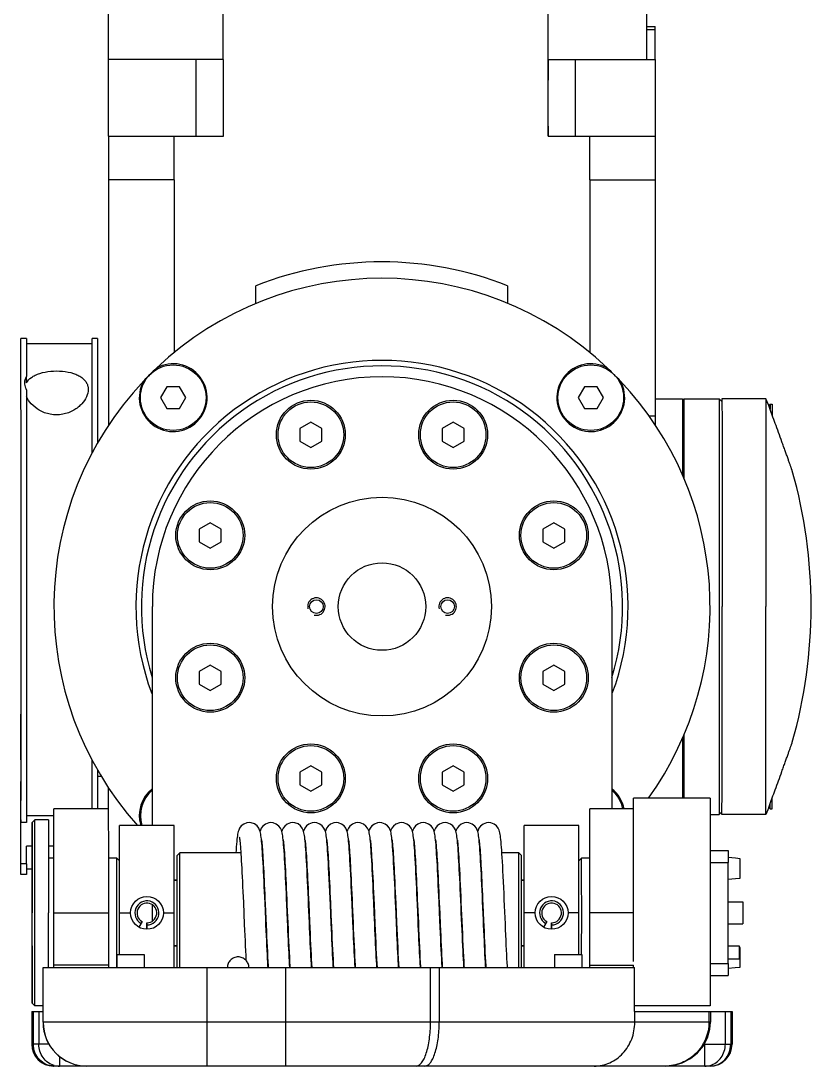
# Model space of a CAD drawing. Header units: millimetres. Extents: x 0 to 594, y 0 to 420.
# Drawn here: x 199.48 to 235.6, y 107.55 to 155.31 of the extents above; entities that cross this region are included whole.
import ezdxf

# ---------------------------------------------------------------- set-up
doc = ezdxf.new("R2010")
doc.units = ezdxf.units.MM
doc.header["$LTSCALE"] = 32.67
doc.layers.get('0').update_dxf_attribs({"linetype": 'CONTINUOUS'})
doc.layers.add('AXIS', color=7, linetype='CONTINUOUS')

msp = doc.modelspace()

# ---------------------------------------------------------------- linework, layer by layer
at = {"color": 7, "linetype": 'CONTINUOUS'}
for p, q in [((223.573, 162.152), (223.573, 153.547)), ((228.073, 162.152), (228.073, 153.547)), ((203.481, 153.547), (203.481, 161.212)), ((208.731, 153.547), (208.731, 160.197)), ((228.072, 155.047), (228.479, 155.047)), ((228.073, 154.922), (228.479, 154.922)), ((228.479, 153.547), (228.479, 155.047)), ((203.475, 152.597), (203.475, 153.547)), ((208.731, 153.547), (203.481, 153.547)), ((203.482, 150.047), (203.482, 153.547)), ((207.482, 150.047), (207.482, 153.547)), ((208.732, 150.047), (208.732, 153.547)), ((223.573, 153.547), (228.482, 153.547)), ((223.575, 153.547), (223.575, 152.597)), ((223.582, 150.047), (223.582, 153.547)), ((224.832, 150.047), (224.832, 153.547)), ((228.482, 150.047), (228.482, 153.547)), ((203.475, 150.047), (203.475, 150.497)), ((223.575, 150.497), (223.575, 150.047)), ((203.48, 150.047), (203.48, 148.047)), ((203.482, 150.047), (208.732, 150.047)), ((206.48, 148.047), (206.48, 150.047)), ((223.575, 150.047), (223.581, 150.047)), ((223.582, 150.047), (228.482, 150.047)), ((225.48, 148.047), (225.48, 150.047)), ((228.48, 150.047), (228.48, 148.047)), ((206.48, 148.047), (203.48, 148.047)), ((203.48, 148.047), (203.48, 136.826)), ((206.48, 148.047), (206.48, 140.139)), ((225.48, 148.047), (228.48, 148.047)), ((225.48, 148.047), (225.48, 140.147)), ((228.48, 148.047), (228.48, 137.265)), ((210.224, 142.392), (210.224, 143.21)), ((221.724, 143.21), (221.724, 142.4)), ((199.728, 140.797), (199.478, 140.797)), ((199.481, 134.297), (199.478, 140.797)), ((199.728, 140.797), (199.729, 140.547)), ((202.728, 140.547), (199.728, 140.547)), ((199.729, 140.547), (199.73, 139.059)), ((202.978, 140.797), (202.728, 140.797)), ((202.729, 140.547), (202.728, 140.797)), ((202.731, 135.551), (202.729, 140.547)), ((202.978, 140.797), (202.981, 136.024)), ((199.73, 138.767), (199.73, 139.059)), ((199.655, 138.769), (199.655, 138.77)), ((206.15, 138.593), (205.862, 138.093)), ((206.728, 138.593), (206.15, 138.593)), ((207.016, 138.093), (206.728, 138.593)), ((225.242, 138.593), (224.954, 138.093)), ((225.82, 138.593), (225.242, 138.593)), ((226.108, 138.093), (225.82, 138.593)), ((199.73, 138.45), (199.731, 138.139)), ((199.731, 138.139), (199.731, 118.985)), ((202.555, 138.469), (202.555, 138.468)), ((205.862, 138.093), (206.15, 137.593)), ((206.728, 137.593), (207.016, 138.093)), ((224.954, 138.093), (225.242, 137.593)), ((225.82, 137.593), (226.108, 138.093)), ((228.478, 138.047), (229.728, 138.047)), ((229.728, 138.047), (229.73, 137.012)), ((229.778, 138.047), (231.403, 138.047)), ((229.778, 138.047), (229.78, 137.072)), ((231.528, 137.922), (231.403, 138.047)), ((231.403, 138.047), (231.406, 128.547)), ((206.15, 137.593), (206.728, 137.593)), ((225.242, 137.593), (225.82, 137.593)), ((233.668, 137.737), (233.728, 137.797)), ((233.728, 137.797), (233.828, 137.797)), ((233.728, 137.797), (233.729, 137.562)), ((233.828, 137.797), (233.829, 137.282)), ((228.176, 137.265), (228.48, 137.265)), ((228.48, 137.265), (228.48, 136.842)), ((212.733, 136.977), (212.233, 136.689)), ((212.233, 136.689), (212.233, 136.111)), ((213.233, 136.689), (212.733, 136.977)), ((213.233, 136.111), (213.233, 136.689)), ((219.239, 136.977), (218.739, 136.689)), ((218.739, 136.689), (218.739, 136.111)), ((219.739, 136.689), (219.239, 136.977)), ((219.739, 136.111), (219.739, 136.689)), ((229.73, 137.012), (229.73, 136.922)), ((229.73, 136.922), (229.778, 136.922)), ((229.73, 136.922), (229.73, 135.672)), ((229.78, 137.072), (229.78, 136.297)), ((229.78, 136.297), (229.78, 135.047)), ((212.233, 136.111), (212.733, 135.823)), ((212.733, 135.823), (213.233, 136.111)), ((218.739, 136.111), (219.239, 135.823)), ((219.239, 135.823), (219.739, 136.111)), ((229.73, 135.672), (229.778, 135.672)), ((229.73, 135.672), (229.73, 135.047)), ((229.776, 135.047), (229.777, 135.497)), ((229.778, 135.047), (229.728, 135.047)), ((229.73, 135.047), (229.73, 134.538)), ((229.78, 135.047), (229.78, 134.413)), ((199.482, 133.297), (199.481, 134.297)), ((199.482, 130.597), (199.482, 133.297)), ((208.133, 132.377), (207.633, 132.088)), ((208.633, 132.088), (208.133, 132.377)), ((223.839, 132.377), (223.339, 132.088)), ((224.339, 132.088), (223.839, 132.377)), ((207.633, 132.088), (207.633, 131.511)), ((208.633, 131.511), (208.633, 132.088)), ((223.339, 132.088), (223.339, 131.511)), ((224.339, 131.511), (224.339, 132.088)), ((207.633, 131.511), (208.133, 131.222)), ((208.133, 131.222), (208.633, 131.511)), ((223.339, 131.511), (223.839, 131.222)), ((223.839, 131.222), (224.339, 131.511)), ((199.482, 130.171), (199.482, 130.597)), ((199.482, 129.372), (199.482, 130.171)), ((199.482, 127.722), (199.482, 129.372)), ((205.486, 118.547), (205.486, 128.547)), ((226.486, 128.547), (226.486, 119.297)), ((231.406, 128.547), (231.403, 119.047)), ((199.482, 127.296), (199.482, 127.722)), ((199.482, 126.497), (199.482, 127.296)), ((199.482, 123.622), (199.482, 126.497)), ((208.133, 125.872), (207.633, 125.583)), ((208.633, 125.583), (208.133, 125.872)), ((223.839, 125.872), (223.339, 125.583)), ((224.339, 125.583), (223.839, 125.872)), ((207.633, 125.583), (207.633, 125.005)), ((208.633, 125.005), (208.633, 125.583)), ((223.339, 125.583), (223.339, 125.005)), ((224.339, 125.005), (224.339, 125.583)), ((207.633, 125.005), (208.133, 124.717)), ((208.133, 124.717), (208.633, 125.005)), ((223.339, 125.005), (223.839, 124.717)), ((223.839, 124.717), (224.339, 125.005)), ((199.476, 121.547), (199.476, 123.622)), ((199.481, 121.547), (199.482, 123.622)), ((229.73, 122.556), (229.73, 122.047)), ((229.78, 122.681), (229.78, 122.047)), ((229.778, 122.047), (229.73, 122.047)), ((229.73, 122.047), (229.73, 121.547)), ((229.777, 121.597), (229.776, 122.047)), ((229.78, 122.047), (229.78, 121.597)), ((199.481, 120.547), (199.481, 121.547)), ((202.731, 119.297), (202.731, 121.543)), ((229.73, 121.547), (229.73, 120.172)), ((229.73, 121.422), (229.778, 121.422)), ((229.78, 121.597), (229.78, 120.797)), ((202.981, 121.07), (202.981, 120.547)), ((212.733, 121.271), (212.233, 120.983)), ((212.233, 120.983), (212.233, 120.405)), ((213.233, 120.983), (212.733, 121.271)), ((213.233, 120.405), (213.233, 120.983)), ((219.239, 121.271), (218.739, 120.983)), ((218.739, 120.983), (218.739, 120.405)), ((219.739, 120.983), (219.239, 121.271)), ((219.739, 120.405), (219.739, 120.983)), ((199.48, 118.673), (199.48, 120.547)), ((199.48, 118.797), (199.481, 120.547)), ((202.981, 120.797), (203.15, 120.797)), ((202.981, 120.547), (202.981, 119.297)), ((212.233, 120.405), (212.733, 120.117)), ((212.733, 120.117), (213.233, 120.405)), ((218.739, 120.405), (219.239, 120.117)), ((219.239, 120.117), (219.739, 120.405)), ((229.78, 120.797), (229.779, 119.797)), ((203.48, 119.297), (203.48, 120.268)), ((229.73, 120.172), (229.729, 119.797)), ((229.73, 120.172), (229.778, 120.172)), ((227.489, 119.172), (227.488, 119.797)), ((230.988, 119.797), (230.988, 119.597)), ((230.988, 119.597), (230.989, 118.547)), ((233.728, 119.297), (233.729, 119.532)), ((233.828, 119.297), (233.829, 119.812)), ((200.98, 118.985), (199.73, 118.985)), ((199.731, 118.985), (199.73, 118.673)), ((203.488, 119.297), (200.988, 119.297)), ((200.989, 117.797), (200.988, 119.297)), ((203.489, 117.297), (203.488, 119.297)), ((227.488, 119.297), (225.488, 119.297)), ((225.488, 119.047), (225.488, 119.297)), ((225.489, 118.547), (225.488, 119.047)), ((227.489, 118.846), (227.489, 119.172)), ((230.988, 119.047), (231.403, 119.047)), ((231.528, 119.172), (231.403, 119.047)), ((233.668, 119.357), (233.728, 119.297)), ((233.728, 119.297), (233.828, 119.297)), ((199.476, 118.797), (199.476, 118.673)), ((199.479, 116.787), (199.48, 118.673)), ((199.73, 118.673), (199.48, 118.673)), ((199.988, 118.672), (199.987, 116.047)), ((199.988, 118.672), (200.113, 118.797)), ((199.989, 116.047), (199.988, 118.672)), ((200.114, 114.547), (200.113, 118.797)), ((206.488, 118.547), (203.988, 118.547)), ((203.989, 116.922), (203.988, 118.547)), ((206.489, 115.992), (206.488, 118.547)), ((224.988, 118.547), (222.488, 118.547)), ((222.489, 115.992), (222.488, 118.547)), ((224.989, 116.922), (224.988, 118.547)), ((225.489, 118.047), (225.489, 118.547)), ((227.489, 118.147), (227.489, 118.846)), ((230.989, 118.547), (230.989, 117.497)), ((225.489, 117.339), (225.489, 118.047)), ((227.489, 117.922), (227.489, 118.147)), ((199.729, 116.787), (199.73, 117.598)), ((199.987, 117.598), (199.73, 117.598)), ((200.98, 117.598), (200.739, 117.598)), ((200.989, 117.047), (200.989, 117.797)), ((227.489, 115.172), (227.489, 117.922)), ((200.989, 115.397), (200.989, 117.047)), ((203.489, 114.547), (203.489, 117.297)), ((203.988, 116.922), (203.863, 117.047)), ((203.863, 116.172), (203.863, 117.047)), ((206.613, 117.172), (206.738, 117.297)), ((206.614, 116.172), (206.613, 117.172)), ((209.53, 117.297), (206.738, 117.297)), ((206.739, 116.047), (206.738, 117.297)), ((210.525, 117.297), (210.521, 117.297)), ((211.52, 117.297), (211.516, 117.297)), ((212.515, 117.297), (212.511, 117.297)), ((213.51, 117.297), (213.506, 117.297)), ((214.505, 117.297), (214.501, 117.297)), ((215.5, 117.297), (215.496, 117.297)), ((216.495, 117.297), (216.491, 117.297)), ((217.49, 117.297), (217.486, 117.297)), ((218.485, 117.297), (218.481, 117.297)), ((219.48, 117.297), (219.476, 117.297)), ((220.475, 117.297), (220.471, 117.297)), ((222.238, 117.297), (221.466, 117.297)), ((222.363, 117.172), (222.238, 117.297)), ((222.239, 116.047), (222.238, 117.297)), ((222.364, 116.172), (222.363, 117.172)), ((224.989, 116.923), (225.113, 117.047)), ((225.113, 116.172), (225.113, 117.047)), ((225.489, 115.047), (225.489, 117.339)), ((230.989, 117.497), (230.989, 117.299)), ((230.989, 117.404), (231.814, 117.404)), ((230.989, 117.299), (230.989, 116.579)), ((231.814, 117.404), (231.814, 116.854)), ((232.139, 117.05), (231.814, 117.079)), ((232.139, 117.044), (232.139, 117.05)), ((232.364, 117.024), (232.139, 117.044)), ((232.364, 116.133), (232.364, 117.024)), ((199.478, 116.297), (199.479, 116.787)), ((199.729, 116.787), (199.479, 116.787)), ((199.987, 116.547), (199.728, 116.547)), ((199.729, 116.547), (199.728, 116.297)), ((199.729, 116.787), (199.729, 116.547)), ((203.989, 116.297), (203.989, 116.922)), ((224.989, 116.297), (224.989, 116.922)), ((230.989, 116.854), (231.814, 116.854)), ((230.989, 116.579), (230.989, 116.279)), ((231.814, 112.239), (231.814, 116.854)), ((199.728, 116.297), (199.478, 116.297)), ((203.864, 114.547), (203.863, 116.172)), ((203.989, 114.547), (203.989, 116.297)), ((206.614, 112.922), (206.614, 116.172)), ((222.364, 112.922), (222.364, 116.172)), ((224.989, 114.547), (224.989, 116.297)), ((225.114, 114.547), (225.113, 116.172)), ((230.989, 116.279), (230.989, 115.597)), ((232.139, 116.107), (231.814, 116.079)), ((232.139, 116.113), (232.364, 116.133)), ((232.139, 116.107), (232.139, 116.113)), ((199.988, 116.047), (199.988, 114.547)), ((199.989, 114.547), (199.989, 116.047)), ((206.488, 116.047), (206.613, 116.047)), ((206.489, 114.547), (206.489, 115.992)), ((206.739, 113.043), (206.739, 116.047)), ((222.239, 113.043), (222.239, 116.047)), ((222.364, 116.047), (222.488, 116.047)), ((222.489, 114.547), (222.489, 115.992)), ((230.989, 115.597), (230.989, 114.547)), ((200.989, 114.547), (200.989, 115.397)), ((227.489, 114.589), (227.489, 115.172)), ((205.486, 114.174), (205.486, 114.922)), ((210.67, 114.243), (210.637, 115.008)), ((210.645, 114.947), (210.687, 113.972)), ((211.667, 114.202), (211.635, 114.933)), ((211.641, 114.908), (211.677, 114.087)), ((212.666, 114.109), (212.631, 114.904)), ((212.634, 114.957), (212.67, 114.149)), ((213.663, 114.073), (213.626, 114.912)), ((214.655, 114.135), (214.619, 114.954)), ((214.626, 114.915), (214.661, 114.108)), ((215.62, 114.934), (215.659, 114.049)), ((216.614, 114.97), (216.651, 114.113)), ((217.636, 114.22), (217.605, 114.939)), ((217.611, 114.917), (217.647, 114.105)), ((218.632, 114.19), (218.595, 115.043)), ((220.596, 114.915), (220.628, 114.197)), ((225.489, 114.547), (225.489, 115.047)), ((231.814, 115.047), (232.489, 115.047)), ((232.489, 115.047), (232.489, 114.047)), ((199.989, 113.047), (199.989, 114.547)), ((200.113, 110.297), (200.114, 114.547)), ((200.989, 114.547), (203.489, 114.547)), ((200.989, 112.047), (200.989, 114.547)), ((203.489, 112.047), (203.489, 114.547)), ((203.863, 112.647), (203.864, 114.547)), ((203.989, 112.647), (203.989, 114.547)), ((205.014, 114.157), (204.867, 113.903)), ((206.489, 112.047), (206.489, 114.547)), ((222.489, 112.047), (222.489, 114.547)), ((223.514, 114.157), (223.367, 113.903)), ((224.989, 112.647), (224.989, 114.547)), ((225.113, 112.647), (225.114, 114.547)), ((227.489, 114.547), (225.489, 114.547)), ((225.489, 112.047), (225.489, 114.547)), ((227.489, 112.333), (227.489, 114.589)), ((230.989, 114.547), (230.989, 112.571)), ((205.237, 114.097), (205.239, 114.097)), ((205.237, 113.797), (205.237, 114.097)), ((205.239, 114.097), (205.239, 113.797)), ((223.737, 114.097), (223.739, 114.097)), ((223.737, 113.797), (223.737, 114.097)), ((223.739, 114.097), (223.739, 113.797)), ((231.814, 114.047), (232.489, 114.047)), ((199.987, 113.047), (199.988, 110.422)), ((199.988, 110.422), (199.989, 113.047)), ((206.488, 113.047), (206.613, 113.047)), ((206.613, 112.047), (206.614, 112.922)), ((206.738, 112.047), (206.739, 113.043)), ((222.238, 112.047), (222.239, 113.043)), ((222.363, 112.047), (222.364, 112.922)), ((222.364, 113.047), (222.488, 113.047)), ((231.814, 113.047), (232.314, 113.047)), ((232.314, 113.047), (232.314, 112.447)), ((232.362, 112.96), (232.314, 112.964)), ((232.362, 112.069), (232.362, 112.96)), ((203.863, 112.047), (203.863, 112.647)), ((203.866, 112.647), (205.116, 112.647)), ((203.866, 112.647), (203.866, 112.047)), ((205.116, 112.647), (205.116, 112.047)), ((223.866, 112.647), (225.116, 112.647)), ((223.866, 112.647), (223.866, 112.047)), ((225.116, 112.647), (225.116, 112.047)), ((230.989, 112.571), (230.989, 111.797)), ((231.814, 112.447), (232.314, 112.447)), ((200.492, 112.047), (227.531, 112.047)), ((200.492, 109.547), (200.492, 112.047)), ((203.489, 112.152), (200.989, 112.152)), ((203.866, 112.05), (203.863, 112.047)), ((207.995, 109.547), (207.995, 112.047)), ((211.596, 109.547), (211.596, 112.047)), ((218.202, 109.547), (218.202, 112.047)), ((218.602, 112.047), (218.602, 109.547)), ((225.489, 112.152), (227.489, 112.152)), ((227.489, 112.047), (227.489, 112.152)), ((227.531, 110.047), (227.531, 112.047)), ((230.989, 112.239), (231.814, 112.239)), ((230.989, 111.797), (230.989, 110.297)), ((231.814, 112.239), (231.814, 111.689)), ((232.137, 112.043), (231.814, 112.014)), ((232.137, 112.049), (232.362, 112.069)), ((232.137, 112.043), (232.137, 112.049)), ((230.989, 111.689), (231.814, 111.689)), ((199.988, 110.422), (200.113, 110.297)), ((199.974, 110.047), (200.489, 110.047)), ((199.974, 110.047), (199.974, 108.547)), ((199.989, 108.547), (199.989, 110.047)), ((200.049, 108.547), (200.049, 110.047)), ((200.295, 110.047), (200.295, 108.547)), ((230.989, 110.297), (227.531, 110.297)), ((227.531, 110.047), (231.989, 110.047)), ((227.541, 109.547), (227.541, 110.047)), ((230.93, 110.047), (230.93, 109.547)), ((231.004, 110.047), (231.004, 109.547)), ((231.682, 108.547), (231.682, 110.047)), ((231.928, 110.047), (231.928, 108.547)), ((231.989, 110.047), (231.989, 108.547)), ((231.004, 109.547), (200.492, 109.547)), ((207.994, 107.547), (207.995, 109.547)), ((211.595, 107.547), (211.596, 109.547)), ((200.77, 108.547), (199.974, 108.547)), ((230.717, 108.547), (231.989, 108.547)), ((230.743, 107.547), (230.743, 108.547)), ((201.235, 107.991), (201.235, 107.547)), ((230.989, 107.547), (200.974, 107.547)), ((228.924, 107.547), (228.924, 107.547))]:
    msp.add_line(p, q, dxfattribs=at)
for points in [[(209.912, 118.674), (209.812, 118.664), (209.665, 118.609), (209.55, 118.52), (209.473, 118.419), (209.433, 118.334), (209.411, 118.267), (209.396, 118.206), (209.384, 118.144), (209.373, 118.075), (209.363, 117.998), (209.353, 117.91), (209.343, 117.81), (209.333, 117.695), (209.322, 117.565), (209.312, 117.418), (209.303, 117.297)], [(210.471, 117.917), (210.461, 118.002), (210.451, 118.077), (210.44, 118.146), (210.428, 118.208), (210.413, 118.269), (210.391, 118.336), (210.35, 118.421), (210.272, 118.522), (210.157, 118.611), (210.009, 118.665), (209.912, 118.674)], [(210.907, 118.674), (210.806, 118.664), (210.657, 118.608), (210.541, 118.516), (210.465, 118.414), (210.426, 118.329), (210.41, 118.279)], [(211.458, 117.983), (211.448, 118.064), (211.437, 118.136), (211.425, 118.201), (211.41, 118.263), (211.388, 118.331), (211.347, 118.416), (211.271, 118.518), (211.153, 118.61), (211.002, 118.665), (210.907, 118.674)], [(211.902, 118.674), (211.8, 118.664), (211.653, 118.608), (211.538, 118.518), (211.462, 118.417), (211.421, 118.331), (211.405, 118.279)], [(212.461, 117.918), (212.451, 118.004), (212.441, 118.08), (212.43, 118.147), (212.418, 118.209), (212.403, 118.269), (212.381, 118.336), (212.34, 118.421), (212.263, 118.522), (212.147, 118.611), (211.999, 118.665), (211.902, 118.674)], [(212.897, 118.674), (212.79, 118.663), (212.646, 118.607), (212.535, 118.521), (212.462, 118.424), (212.42, 118.34), (212.4, 118.28)], [(213.457, 117.906), (213.446, 117.997), (213.436, 118.076), (213.425, 118.146), (213.413, 118.21), (213.397, 118.273), (213.374, 118.341), (213.332, 118.426), (213.257, 118.523), (213.147, 118.608), (213.001, 118.663), (212.897, 118.674)], [(213.892, 118.674), (213.781, 118.662), (213.635, 118.603), (213.526, 118.516), (213.453, 118.418), (213.412, 118.333), (213.395, 118.28)], [(214.45, 117.925), (214.44, 118.009), (214.43, 118.083), (214.419, 118.151), (214.407, 118.213), (214.392, 118.275), (214.369, 118.342), (214.327, 118.426), (214.252, 118.523), (214.141, 118.608), (213.996, 118.663), (213.892, 118.674)], [(214.887, 118.674), (214.779, 118.662), (214.632, 118.605), (214.522, 118.517), (214.448, 118.419), (214.408, 118.336), (214.39, 118.28)], [(215.447, 117.905), (215.437, 117.992), (215.427, 118.069), (215.417, 118.138), (215.405, 118.2), (215.391, 118.261), (215.369, 118.327), (215.329, 118.413), (215.253, 118.516), (215.135, 118.609), (214.984, 118.665), (214.887, 118.674)], [(215.882, 118.674), (215.78, 118.664), (215.636, 118.61), (215.523, 118.523), (215.446, 118.423), (215.404, 118.338), (215.385, 118.279)], [(216.442, 117.909), (216.432, 117.997), (216.421, 118.075), (216.411, 118.144), (216.399, 118.207), (216.384, 118.267), (216.362, 118.335), (216.321, 118.42), (216.244, 118.521), (216.128, 118.61), (215.979, 118.665), (215.882, 118.674)], [(216.877, 118.674), (216.778, 118.664), (216.625, 118.606), (216.509, 118.514), (216.437, 118.416), (216.396, 118.329), (216.38, 118.279)], [(217.428, 117.986), (217.417, 118.067), (217.406, 118.139), (217.394, 118.203), (217.379, 118.265), (217.358, 118.332), (217.317, 118.417), (217.24, 118.519), (217.125, 118.609), (216.976, 118.665), (216.877, 118.674)], [(217.872, 118.674), (217.767, 118.663), (217.622, 118.607), (217.509, 118.519), (217.433, 118.418), (217.391, 118.33), (217.375, 118.279)], [(218.423, 117.981), (218.413, 118.062), (218.402, 118.134), (218.39, 118.2), (218.374, 118.265), (218.352, 118.335), (218.31, 118.421), (218.233, 118.522), (218.118, 118.61), (217.971, 118.664), (217.872, 118.674)], [(218.867, 118.674), (218.767, 118.664), (218.621, 118.61), (218.506, 118.522), (218.43, 118.421), (218.388, 118.335), (218.37, 118.279)], [(219.423, 117.942), (219.413, 118.022), (219.403, 118.095), (219.393, 118.159), (219.381, 118.219), (219.366, 118.276), (219.344, 118.341), (219.303, 118.424), (219.229, 118.521), (219.117, 118.608), (218.969, 118.664), (218.867, 118.674)], [(219.862, 118.674), (219.76, 118.664), (219.611, 118.607), (219.495, 118.515), (219.42, 118.413), (219.38, 118.328), (219.365, 118.28)], [(220.422, 117.9), (220.412, 117.989), (220.402, 118.068), (220.391, 118.139), (220.379, 118.203), (220.364, 118.265), (220.343, 118.332), (220.302, 118.418), (220.226, 118.518), (220.111, 118.608), (219.961, 118.664), (219.862, 118.674)], [(220.857, 118.674), (220.755, 118.664), (220.607, 118.608), (220.492, 118.517), (220.416, 118.414), (220.376, 118.33), (220.36, 118.279)], [(221.624, 114.048), (221.6, 114.594), (221.588, 114.873), (221.575, 115.155), (221.563, 115.434), (221.55, 115.708), (221.538, 115.974), (221.526, 116.227), (221.514, 116.466), (221.502, 116.687), (221.491, 116.892), (221.48, 117.08), (221.469, 117.252), (221.458, 117.409), (221.448, 117.551), (221.438, 117.679), (221.428, 117.794), (221.418, 117.896), (221.408, 117.987), (221.397, 118.066), (221.387, 118.137), (221.374, 118.202), (221.359, 118.266), (221.336, 118.335), (221.295, 118.421), (221.22, 118.519), (221.11, 118.606), (220.964, 118.663), (220.857, 118.674)], [(209.461, 118.002), (209.461, 118.002), (209.463, 117.993), (209.467, 117.969), (209.473, 117.932), (209.479, 117.883), (209.486, 117.824), (209.494, 117.753), (209.501, 117.672), (209.509, 117.579), (209.517, 117.475), (209.526, 117.358), (209.535, 117.229), (209.544, 117.088), (209.553, 116.934), (209.563, 116.767), (209.572, 116.587), (209.582, 116.395), (209.593, 116.191), (209.603, 115.976), (209.614, 115.751), (209.624, 115.517), (209.635, 115.276), (209.646, 115.029)], [(211.635, 114.933), (211.624, 115.182), (211.613, 115.431), (211.602, 115.68), (211.59, 115.926), (211.579, 116.167), (211.567, 116.4), (211.555, 116.624), (211.544, 116.836), (211.532, 117.035), (211.521, 117.218), (211.51, 117.385), (211.499, 117.535), (211.489, 117.669), (211.479, 117.787), (211.468, 117.892), (211.458, 117.983)], [(217.605, 114.939), (217.594, 115.183), (217.583, 115.426), (217.572, 115.669), (217.561, 115.909), (217.55, 116.145), (217.538, 116.376), (217.527, 116.599), (217.515, 116.811), (217.504, 117.011), (217.492, 117.198), (217.481, 117.369), (217.47, 117.525), (217.459, 117.664), (217.449, 117.786), (217.438, 117.893), (217.428, 117.986)], [(218.595, 115.043), (218.583, 115.315), (218.571, 115.577), (218.56, 115.827), (218.549, 116.065), (218.537, 116.292), (218.527, 116.507), (218.516, 116.71), (218.505, 116.9), (218.495, 117.079), (218.484, 117.245), (218.474, 117.4), (218.464, 117.541), (218.454, 117.67), (218.444, 117.786), (218.434, 117.89), (218.423, 117.981)], [(210.637, 115.008), (210.625, 115.261), (210.614, 115.511), (210.603, 115.755), (210.592, 115.991), (210.581, 116.219), (210.57, 116.435), (210.56, 116.64), (210.549, 116.832), (210.539, 117.012), (210.529, 117.178), (210.519, 117.331), (210.509, 117.472), (210.499, 117.601), (210.49, 117.717), (210.48, 117.823), (210.471, 117.917)], [(210.473, 117.889), (210.477, 117.865), (210.484, 117.801), (210.491, 117.727), (210.499, 117.642), (210.507, 117.547), (210.515, 117.442), (210.523, 117.326), (210.532, 117.2), (210.54, 117.064), (210.549, 116.919), (210.558, 116.763), (210.567, 116.597), (210.576, 116.422), (210.585, 116.237), (210.595, 116.043), (210.604, 115.84), (210.614, 115.628), (210.624, 115.408), (210.634, 115.181), (210.645, 114.947)], [(211.469, 117.886), (211.471, 117.872), (211.478, 117.807), (211.486, 117.73), (211.494, 117.642), (211.502, 117.541), (211.511, 117.428), (211.52, 117.303), (211.529, 117.165), (211.538, 117.015), (211.548, 116.854), (211.557, 116.681), (211.567, 116.497), (211.577, 116.302), (211.587, 116.096), (211.598, 115.88), (211.608, 115.652), (211.619, 115.414), (211.63, 115.166), (211.641, 114.908)], [(212.631, 114.904), (212.619, 115.181), (212.607, 115.458), (212.594, 115.732), (212.582, 115.998), (212.569, 116.254), (212.557, 116.496), (212.545, 116.723), (212.534, 116.931), (212.522, 117.121), (212.511, 117.294), (212.501, 117.449), (212.49, 117.588), (212.48, 117.712), (212.47, 117.821), (212.461, 117.918)], [(212.464, 117.889), (212.467, 117.863), (212.474, 117.794), (212.482, 117.713), (212.491, 117.621), (212.499, 117.517), (212.508, 117.402), (212.517, 117.275), (212.526, 117.138), (212.535, 116.989), (212.544, 116.831), (212.553, 116.661), (212.563, 116.482), (212.573, 116.294), (212.582, 116.096), (212.592, 115.89), (212.602, 115.673), (212.613, 115.446), (212.623, 115.208), (212.634, 114.957)], [(213.626, 114.912), (213.613, 115.211), (213.599, 115.513), (213.586, 115.811), (213.572, 116.096), (213.559, 116.362), (213.546, 116.607), (213.534, 116.831), (213.522, 117.036), (213.511, 117.223), (213.5, 117.392), (213.489, 117.545), (213.478, 117.681), (213.467, 117.801), (213.457, 117.906)], [(213.458, 117.889), (213.46, 117.879), (213.467, 117.816), (213.475, 117.742), (213.483, 117.656), (213.491, 117.558), (213.499, 117.448), (213.508, 117.326), (213.517, 117.192), (213.526, 117.047), (213.536, 116.89), (213.545, 116.723), (213.555, 116.545), (213.564, 116.358), (213.574, 116.161), (213.584, 115.952), (213.594, 115.733), (213.605, 115.502), (213.616, 115.259), (213.627, 115.003)], [(214.619, 114.954), (214.607, 115.234), (214.594, 115.511), (214.582, 115.782), (214.57, 116.044), (214.557, 116.294), (214.545, 116.531), (214.534, 116.752), (214.522, 116.956), (214.511, 117.142), (214.5, 117.31), (214.49, 117.463), (214.479, 117.599), (214.469, 117.721), (214.46, 117.829), (214.45, 117.925)], [(214.453, 117.89), (214.456, 117.873), (214.463, 117.809), (214.471, 117.732), (214.479, 117.644), (214.487, 117.543), (214.496, 117.43), (214.505, 117.304), (214.514, 117.167), (214.523, 117.018), (214.533, 116.857), (214.542, 116.685), (214.552, 116.502), (214.562, 116.307), (214.572, 116.101), (214.582, 115.885), (214.593, 115.657), (214.604, 115.419), (214.615, 115.172), (214.626, 114.915)], [(215.61, 115.035), (215.599, 115.295), (215.587, 115.554), (215.576, 115.809), (215.564, 116.058), (215.552, 116.297), (215.541, 116.525), (215.529, 116.739), (215.518, 116.938), (215.507, 117.121), (215.497, 117.287), (215.486, 117.437), (215.476, 117.574), (215.467, 117.696), (215.457, 117.806), (215.447, 117.905)], [(215.449, 117.887), (215.452, 117.859), (215.46, 117.791), (215.468, 117.71), (215.476, 117.616), (215.485, 117.51), (215.494, 117.39), (215.503, 117.256), (215.512, 117.109), (215.522, 116.948), (215.532, 116.775), (215.542, 116.588), (215.553, 116.39), (215.563, 116.179), (215.574, 115.957), (215.585, 115.722), (215.596, 115.474), (215.608, 115.211), (215.62, 114.934)], [(216.605, 115.056), (216.593, 115.327), (216.58, 115.599), (216.568, 115.869), (216.555, 116.133), (216.543, 116.386), (216.53, 116.626), (216.518, 116.851), (216.506, 117.057), (216.495, 117.244), (216.483, 117.412), (216.472, 117.561), (216.462, 117.692), (216.452, 117.808), (216.442, 117.909)], [(216.444, 117.888), (216.448, 117.852), (216.456, 117.781), (216.464, 117.698), (216.472, 117.603), (216.481, 117.496), (216.49, 117.377), (216.499, 117.245), (216.508, 117.101), (216.517, 116.945), (216.527, 116.776), (216.537, 116.594), (216.547, 116.4), (216.558, 116.193), (216.568, 115.973), (216.579, 115.74), (216.59, 115.496), (216.602, 115.239), (216.614, 114.97)], [(217.439, 117.885), (217.443, 117.856), (217.45, 117.787), (217.458, 117.707), (217.466, 117.614), (217.475, 117.51), (217.483, 117.394), (217.492, 117.267), (217.501, 117.129), (217.51, 116.98), (217.52, 116.821), (217.529, 116.65), (217.539, 116.469), (217.548, 116.278), (217.558, 116.076), (217.568, 115.863), (217.579, 115.641), (217.589, 115.409), (217.6, 115.167), (217.611, 114.917)], [(218.434, 117.887), (218.441, 117.827), (218.449, 117.745), (218.458, 117.649), (218.467, 117.54), (218.477, 117.418), (218.486, 117.282), (218.496, 117.133), (218.506, 116.97), (218.516, 116.795), (218.526, 116.608), (218.537, 116.409), (218.547, 116.2), (218.558, 115.98), (218.569, 115.751), (218.579, 115.515), (218.59, 115.271), (218.601, 115.022)], [(219.732, 112.047), (219.73, 112.087), (219.72, 112.252), (219.71, 112.429), (219.7, 112.619), (219.69, 112.821), (219.68, 113.036), (219.669, 113.263), (219.658, 113.503), (219.647, 113.754), (219.635, 114.014), (219.623, 114.283), (219.611, 114.556), (219.599, 114.833), (219.587, 115.111), (219.575, 115.382), (219.563, 115.639), (219.552, 115.884), (219.541, 116.115), (219.53, 116.333), (219.52, 116.538), (219.51, 116.73), (219.5, 116.91), (219.49, 117.079), (219.48, 117.236), (219.47, 117.381), (219.461, 117.516), (219.451, 117.639), (219.442, 117.751), (219.432, 117.852), (219.423, 117.942)], [(219.428, 117.889), (219.431, 117.868), (219.439, 117.799), (219.447, 117.716), (219.456, 117.618), (219.465, 117.507), (219.474, 117.381), (219.484, 117.24), (219.494, 117.084), (219.504, 116.914), (219.515, 116.728), (219.526, 116.527), (219.537, 116.31), (219.548, 116.078), (219.56, 115.831), (219.572, 115.572), (219.584, 115.302), (219.596, 115.024), (219.609, 114.739), (219.621, 114.452), (219.634, 114.163), (219.647, 113.877), (219.659, 113.595), (219.672, 113.321), (219.684, 113.056), (219.696, 112.803), (219.708, 112.562), (219.72, 112.337), (219.732, 112.127), (219.737, 112.047)], [(220.585, 115.055), (220.573, 115.32), (220.561, 115.58), (220.55, 115.83), (220.538, 116.072), (220.527, 116.303), (220.516, 116.522), (220.505, 116.728), (220.494, 116.922), (220.483, 117.102), (220.473, 117.268), (220.463, 117.421), (220.452, 117.56), (220.442, 117.686), (220.432, 117.799), (220.422, 117.9)], [(220.424, 117.887), (220.426, 117.865), (220.434, 117.8), (220.441, 117.723), (220.449, 117.636), (220.458, 117.537), (220.466, 117.429), (220.474, 117.309), (220.483, 117.18), (220.492, 117.04), (220.501, 116.891), (220.51, 116.732), (220.519, 116.563), (220.528, 116.386), (220.537, 116.199), (220.547, 116.004), (220.556, 115.8), (220.566, 115.589), (220.576, 115.371), (220.586, 115.146), (220.596, 114.915)], [(209.646, 115.029), (209.668, 114.522), (209.691, 114.012)], [(213.627, 115.003), (213.651, 114.461), (213.663, 114.184), (213.675, 113.91), (213.687, 113.64), (213.699, 113.377), (213.711, 113.122), (213.723, 112.878), (213.734, 112.646), (213.745, 112.428), (213.757, 112.223), (213.767, 112.047)], [(215.654, 114.031), (215.633, 114.524), (215.61, 115.035)], [(216.649, 114.03), (216.628, 114.53), (216.605, 115.056)], [(218.601, 115.022), (218.624, 114.513), (218.646, 114.002)], [(220.727, 112.047), (220.723, 112.12), (220.713, 112.285), (220.704, 112.46), (220.694, 112.647), (220.684, 112.844), (220.674, 113.052), (220.664, 113.271), (220.653, 113.5), (220.642, 113.739), (220.631, 113.988), (220.62, 114.246), (220.608, 114.512), (220.585, 115.055)], [(210.777, 112.047), (210.772, 112.129), (210.763, 112.291), (210.753, 112.465), (210.744, 112.652), (210.734, 112.85), (210.724, 113.061), (210.713, 113.281), (210.703, 113.511), (210.692, 113.749), (210.681, 113.993), (210.67, 114.243)], [(211.772, 112.047), (211.763, 112.199), (211.754, 112.359), (211.745, 112.529), (211.736, 112.709), (211.726, 112.898), (211.717, 113.095), (211.707, 113.302), (211.697, 113.516), (211.687, 113.738), (211.677, 113.967), (211.667, 114.202)], [(217.742, 112.047), (217.74, 112.077), (217.731, 112.229), (217.723, 112.39), (217.713, 112.561), (217.704, 112.741), (217.695, 112.929), (217.685, 113.126), (217.676, 113.331), (217.666, 113.544), (217.656, 113.763), (217.646, 113.989), (217.636, 114.22)], [(218.737, 112.047), (218.734, 112.093), (218.724, 112.265), (218.714, 112.452), (218.704, 112.655), (218.693, 112.874), (218.681, 113.11), (218.669, 113.363), (218.657, 113.629), (218.645, 113.906), (218.632, 114.19)], [(220.628, 114.197), (220.638, 113.953), (220.649, 113.709), (220.66, 113.466), (220.671, 113.226), (220.682, 112.99), (220.693, 112.76), (220.705, 112.537), (220.716, 112.325), (220.727, 112.128), (220.732, 112.047)], [(209.691, 114.012), (209.702, 113.76), (209.713, 113.513), (209.724, 113.273), (209.735, 113.041), (209.745, 112.819), (209.756, 112.608), (209.766, 112.41), (209.768, 112.374)], [(210.687, 113.972), (210.698, 113.723), (210.71, 113.476), (210.721, 113.232), (210.732, 112.993), (210.743, 112.762), (210.755, 112.54), (210.766, 112.331), (210.777, 112.134), (210.782, 112.047)], [(211.677, 114.087), (211.69, 113.808), (211.702, 113.531), (211.714, 113.262), (211.727, 113.003), (211.739, 112.756), (211.75, 112.525), (211.762, 112.312), (211.773, 112.115), (211.777, 112.047)], [(212.767, 112.047), (212.757, 112.221), (212.748, 112.39), (212.738, 112.57), (212.728, 112.76), (212.718, 112.96), (212.708, 113.17), (212.698, 113.39), (212.688, 113.62), (212.677, 113.86), (212.666, 114.109)], [(212.67, 114.149), (212.682, 113.875), (212.694, 113.604), (212.706, 113.343), (212.717, 113.093), (212.729, 112.858), (212.74, 112.637), (212.75, 112.43), (212.761, 112.237), (212.772, 112.047)], [(213.762, 112.047), (213.758, 112.109), (213.748, 112.282), (213.738, 112.468), (213.728, 112.666), (213.718, 112.876), (213.707, 113.096), (213.696, 113.326), (213.685, 113.565), (213.674, 113.814), (213.663, 114.073)], [(214.757, 112.047), (214.755, 112.075), (214.746, 112.234), (214.737, 112.404), (214.727, 112.585), (214.718, 112.775), (214.708, 112.975), (214.698, 113.185), (214.687, 113.406), (214.677, 113.638), (214.666, 113.881), (214.655, 114.135)], [(214.661, 114.108), (214.673, 113.836), (214.685, 113.567), (214.697, 113.303), (214.709, 113.049), (214.721, 112.805), (214.733, 112.574), (214.744, 112.358), (214.755, 112.158), (214.762, 112.047)], [(215.752, 112.047), (215.743, 112.203), (215.734, 112.368), (215.724, 112.544), (215.715, 112.729), (215.705, 112.924), (215.695, 113.129), (215.685, 113.342), (215.675, 113.564), (215.665, 113.794), (215.654, 114.031)], [(215.659, 114.049), (215.672, 113.755), (215.685, 113.469), (215.698, 113.193), (215.71, 112.93), (215.722, 112.681), (215.734, 112.447), (215.746, 112.231), (215.757, 112.047)], [(216.747, 112.047), (216.738, 112.206), (216.729, 112.371), (216.719, 112.546), (216.71, 112.731), (216.7, 112.926), (216.69, 113.129), (216.68, 113.342), (216.67, 113.563), (216.66, 113.792), (216.649, 114.03)], [(216.651, 114.113), (216.664, 113.821), (216.677, 113.53), (216.69, 113.244), (216.703, 112.967), (216.716, 112.702), (216.729, 112.451), (216.742, 112.216), (216.752, 112.047)], [(217.647, 114.105), (217.659, 113.819), (217.672, 113.535), (217.685, 113.256), (217.697, 112.987), (217.71, 112.733), (217.722, 112.496), (217.734, 112.278), (217.745, 112.078), (217.747, 112.047)], [(218.646, 114.002), (218.657, 113.751), (218.668, 113.505), (218.679, 113.267), (218.69, 113.037), (218.701, 112.817), (218.711, 112.609), (218.721, 112.412), (218.731, 112.227), (218.742, 112.047)], [(221.722, 112.047), (221.718, 112.116), (221.708, 112.283), (221.699, 112.461), (221.689, 112.651), (221.679, 112.854), (221.668, 113.069), (221.657, 113.296), (221.646, 113.535), (221.635, 113.787), (221.624, 114.048)], [(228.924, 107.547), (229.293, 107.579), (229.709, 107.694), (230.088, 107.889), (230.416, 108.153), (230.679, 108.474), (230.869, 108.837), (230.977, 109.227), (231.004, 109.547)]]:
    msp.add_lwpolyline(points, dxfattribs=at)
for centre, radius in [((206.439, 138.093), 1.5), ((225.531, 138.093), 1.5), ((212.733, 136.4), 1.5), ((219.239, 136.4), 1.5), ((208.133, 131.8), 1.5), ((215.986, 128.547), 5), ((223.839, 131.8), 1.5), ((215.986, 128.547), 2), ((208.133, 125.294), 1.5), ((223.839, 125.294), 1.5), ((212.733, 120.694), 1.5), ((219.239, 120.694), 1.5)]:
    msp.add_circle(centre, radius, dxfattribs=at)
for centre, radius, start, end in [((215.974, 128.547), 15.75, 68.5875, 111.4125), ((215.985, 128.547), 11.25, 339.3631, 200.6515), ((215.985, 128.547), 11, 342.8696, 197.1475), ((215.986, 128.547), 10.5, 0, 180), ((206.439, 119.001), 1.5, 129.7216, 197.7063), ((225.531, 119.001), 1.5, 11.3814, 50.2294), ((205.239, 114.547), 0.548, 270, 240), ((205.239, 114.547), 0.45, 270, 240), ((223.739, 114.547), 0.548, 270, 240), ((223.739, 114.547), 0.45, 270, 240), ((202.489, 109.547), 2, 180, 270), ((202.492, 109.547), 2, 180, 270), ((200.974, 108.547), 1, 180, 270), ((200.989, 108.547), 1, 180, 270), ((230.989, 108.547), 1, 270, 360), ((200.989, 108.421), 0.874, 269.0741, 269.9997), ((201.236, 108.439), 0.892, 254.2099, 269.9395), ((230.742, 108.439), 0.892, 270.0602, 285.76)]:
    msp.add_arc(centre, radius, start, end, dxfattribs=at)
at = {"color": 2, "linetype": 'CONTINUOUS'}
for centre in [(212.986, 128.547), (218.986, 128.547)]:
    msp.add_arc(centre, 0.4, 255, 195, dxfattribs=at)
at = {"color": 7, "linetype": 'CONTINUOUS'}
for points, knots in [([(199.655, 138.77), (199.655, 138.82), (199.667, 138.921), (199.705, 139.015), (199.73, 139.059)], [0, 0, 0, 0, 0.496929, 1, 1, 1, 1]), ([(199.73, 138.767), (199.784, 138.866), (199.915, 139), (200.135, 139.128), (200.426, 139.241), (200.848, 139.318), (201.37, 139.317), (201.791, 139.239), (202.081, 139.125), (202.254, 139.023), (202.39, 138.903), (202.487, 138.768), (202.543, 138.621), (202.555, 138.519), (202.555, 138.469)], [0, 0, 0, 0, 0.099994, 0.159028, 0.225033, 0.374927, 0.535343, 0.684968, 0.750787, 0.80963, 0.86217, 0.909977, 0.955181, 1, 1, 1, 1]), ([(199.73, 138.45), (199.718, 138.477), (199.677, 138.578), (199.655, 138.689), (199.655, 138.769)], [0, 0, 0, 0, 0.263748, 1, 1, 1, 1]), ([(202.555, 138.468), (202.555, 138.355), (202.491, 138.108), (202.303, 137.843), (202.091, 137.647), (201.813, 137.459), (201.383, 137.299), (200.823, 137.3), (200.323, 137.488), (199.952, 137.779), (199.784, 138.019), (199.73, 138.139)], [0, 0, 0, 0, 0.09191, 0.198878, 0.259398, 0.324822, 0.469325, 0.623421, 0.767775, 0.893189, 1, 1, 1, 1]), ([(209.407, 112.535), (209.343, 112.535), (209.213, 112.51), (209.049, 112.4), (208.939, 112.237), (208.913, 112.108), (208.912, 112.044)], [0, 0, 0, 0, 0.250377, 0.500457, 0.750364, 1, 1, 1, 1]), ([(209.902, 112.047), (209.901, 112.111), (209.875, 112.239), (209.764, 112.402), (209.6, 112.51), (209.471, 112.535), (209.407, 112.535)], [0, 0, 0, 0, 0.249633, 0.499543, 0.749624, 1, 1, 1, 1]), ([(217.541, 107.547), (217.586, 107.547), (217.687, 107.582), (217.811, 107.708), (217.922, 107.897), (218.019, 108.146), (218.098, 108.447), (218.158, 108.79), (218.194, 109.161), (218.202, 109.417), (218.202, 109.547)], [0, 0, 0, 0, 0.060599, 0.136402, 0.234246, 0.354978, 0.496371, 0.65445, 0.824247, 1, 1, 1, 1]), ([(217.94, 107.547), (217.985, 107.547), (218.086, 107.582), (218.21, 107.708), (218.321, 107.897), (218.418, 108.146), (218.498, 108.447), (218.557, 108.79), (218.593, 109.161), (218.602, 109.417), (218.602, 109.547)], [0, 0, 0, 0, 0.060599, 0.136402, 0.234246, 0.354978, 0.496371, 0.65445, 0.824247, 1, 1, 1, 1]), ([(225.688, 107.547), (225.93, 107.547), (226.424, 107.654), (227.04, 108.105), (227.447, 108.769), (227.541, 109.288), (227.541, 109.547)], [0, 0, 0, 0, 0.241144, 0.487559, 0.741258, 1, 1, 1, 1]), ([(230.93, 109.547), (230.93, 109.284), (230.824, 108.755), (230.373, 108.09), (229.707, 107.649), (229.183, 107.547), (228.924, 107.547)], [0, 0, 0, 0, 0.251926, 0.5027, 0.751893, 1, 1, 1, 1]), ([(200.974, 107.547), (200.853, 107.549), (200.606, 107.605), (200.299, 107.831), (200.096, 108.161), (200.049, 108.418), (200.049, 108.547)], [0, 0, 0, 0, 0.242809, 0.489912, 0.742908, 1, 1, 1, 1]), ([(200.993, 107.581), (200.894, 107.609), (200.702, 107.702), (200.475, 107.929), (200.329, 108.221), (200.295, 108.438), (200.295, 108.547)], [0, 0, 0, 0, 0.243379, 0.491424, 0.744203, 1, 1, 1, 1]), ([(230.984, 107.581), (231.083, 107.609), (231.276, 107.701), (231.503, 107.929), (231.649, 108.221), (231.682, 108.438), (231.682, 108.547)], [0, 0, 0, 0, 0.243399, 0.491448, 0.744219, 1, 1, 1, 1]), ([(230.989, 107.547), (231.111, 107.547), (231.361, 107.6), (231.674, 107.825), (231.88, 108.157), (231.928, 108.417), (231.928, 108.547)], [0, 0, 0, 0, 0.242808, 0.489865, 0.742857, 1, 1, 1, 1])]:
    msp.add_open_spline(points, degree=3, knots=knots, dxfattribs=at)
at = {"layer": 'AXIS', "color": 7, "linetype": 'CONTINUOUS'}
for p, q in [((233.528, 138.047), (231.528, 138.047)), ((231.528, 138.047), (231.529, 137.885)), ((233.668, 137.737), (233.528, 138.047)), ((233.528, 138.047), (233.531, 128.547)), ((231.529, 137.885), (231.53, 137.097)), ((233.779, 137.417), (233.668, 137.737)), ((231.53, 137.097), (231.53, 136.297)), ((233.827, 137.287), (233.779, 137.417)), ((231.53, 136.297), (231.53, 134.797)), ((229.778, 135.047), (229.728, 135.047)), ((231.53, 134.797), (231.53, 134.747)), ((231.53, 134.747), (231.531, 133.972)), ((231.531, 133.972), (231.531, 132.422)), ((231.531, 132.422), (231.531, 130.872)), ((231.531, 130.872), (231.531, 128.547)), ((231.531, 126.222), (231.531, 128.547)), ((233.528, 119.047), (233.531, 128.547)), ((231.531, 124.672), (231.531, 126.222)), ((231.531, 123.122), (231.531, 124.672)), ((231.53, 122.297), (231.531, 123.122)), ((231.53, 121.597), (231.53, 122.297)), ((229.778, 122.047), (229.73, 122.047)), ((231.53, 120.797), (231.53, 121.597)), ((231.53, 119.997), (231.53, 120.797)), ((231.529, 119.172), (231.53, 119.997)), ((230.988, 119.797), (227.488, 119.797)), ((233.668, 119.357), (233.779, 119.677)), ((233.779, 119.677), (233.827, 119.807)), ((231.528, 119.047), (231.529, 119.172)), ((233.528, 119.047), (231.528, 119.047)), ((233.668, 119.357), (233.528, 119.047)), ((200.738, 118.797), (200.113, 118.797)), ((200.738, 118.797), (200.739, 117.045)), ((200.988, 117.047), (200.738, 117.047)), ((200.739, 117.045), (200.739, 114.547)), ((203.863, 117.047), (203.489, 117.047)), ((209.53, 117.297), (206.738, 117.297)), ((210.525, 117.297), (210.521, 117.297)), ((211.52, 117.297), (211.516, 117.297)), ((212.515, 117.297), (212.511, 117.297)), ((213.51, 117.297), (213.506, 117.297)), ((214.505, 117.297), (214.501, 117.297)), ((215.5, 117.297), (215.496, 117.297)), ((216.495, 117.297), (216.491, 117.297)), ((217.49, 117.297), (217.486, 117.297)), ((218.485, 117.297), (218.481, 117.297)), ((219.48, 117.297), (219.476, 117.297)), ((220.475, 117.297), (220.471, 117.297)), ((222.238, 117.297), (221.466, 117.297)), ((225.489, 117.047), (225.113, 117.047)), ((206.613, 116.047), (206.488, 116.047)), ((222.488, 116.047), (222.364, 116.047)), ((200.739, 112.047), (200.739, 114.547)), ((203.989, 114.547), (204.489, 114.547)), ((205.989, 114.547), (206.489, 114.547)), ((222.989, 114.547), (222.489, 114.547)), ((224.989, 114.547), (224.489, 114.547)), ((206.613, 113.047), (206.488, 113.047)), ((222.488, 113.047), (222.364, 113.047)), ((200.492, 110.297), (200.113, 110.297))]:
    msp.add_line(p, q, dxfattribs=at)
for centre, radius in [((212.733, 136.4), 1.575), ((219.239, 136.4), 1.575), ((208.133, 131.8), 1.575), ((223.839, 131.8), 1.575), ((212.986, 128.547), 0.312), ((218.986, 128.547), 0.312), ((208.133, 125.294), 1.575), ((223.839, 125.294), 1.575), ((212.733, 120.694), 1.575), ((219.239, 120.694), 1.575), ((205.239, 114.547), 0.75), ((223.739, 114.547), 0.75)]:
    msp.add_circle(centre, radius, dxfattribs=at)
for centre, radius, start, end in [((215.985, 128.547), 15, 46.5724, 133.4276), ((206.439, 138.093), 1.55, 150.3994, 119.6006), ((225.531, 138.093), 1.55, 60.3994, 29.6006), ((215.985, 128.547), 15, 135.0204, 136.5724), ((215.985, 128.547), 15, 133.4276, 134.9794), ((215.985, 128.547), 15, 45.025, 46.5724), ((215.985, 128.547), 15, 43.4276, 44.9749), ((215.985, 128.547), 15, 136.5724, 221.8478), ((215.985, 128.547), 15, 324.2795, 43.4276), ((212.815, 128.547), 22.788, 344.2125, 15.7875), ((206.439, 119.001), 1.55, 128.0541, 197.0715), ((225.531, 119.001), 1.55, 11.0188, 51.8973)]:
    msp.add_arc(centre, radius, start, end, dxfattribs=at)
for points, knots in [([(234.743, 134.747), (234.744, 134.747), (234.742, 134.749), (234.742, 134.752), (234.74, 134.757), (234.737, 134.764), (234.734, 134.774), (234.728, 134.79), (234.719, 134.816), (234.706, 134.852), (234.691, 134.896), (234.673, 134.948), (234.644, 135.029), (234.602, 135.147), (234.546, 135.304), (234.484, 135.479), (234.415, 135.669), (234.343, 135.871), (234.242, 136.15), (234.115, 136.5), (233.968, 136.903), (233.872, 137.164), (233.827, 137.287)], [0, 0, 0, 0, 0.00041, 0.00164, 0.003687, 0.006547, 0.010215, 0.014687, 0.025993, 0.040378, 0.057736, 0.077936, 0.100839, 0.154113, 0.216206, 0.285669, 0.361013, 0.440746, 0.52339, 0.69165, 0.854356, 1, 1, 1, 1]), ([(233.827, 119.807), (233.872, 119.93), (233.968, 120.191), (234.115, 120.593), (234.242, 120.943), (234.343, 121.223), (234.415, 121.425), (234.484, 121.615), (234.546, 121.79), (234.602, 121.947), (234.644, 122.064), (234.673, 122.146), (234.691, 122.198), (234.706, 122.242), (234.719, 122.278), (234.728, 122.304), (234.734, 122.32), (234.737, 122.33), (234.74, 122.337), (234.742, 122.342), (234.742, 122.345), (234.744, 122.347), (234.743, 122.347)], [0, 0, 0, 0, 0.145644, 0.30835, 0.47661, 0.559255, 0.638987, 0.714331, 0.783794, 0.845887, 0.899162, 0.922065, 0.942264, 0.959622, 0.974007, 0.985314, 0.989785, 0.993453, 0.996313, 0.99836, 0.99959, 1, 1, 1, 1])]:
    msp.add_open_spline(points, degree=3, knots=knots, dxfattribs=at)

doc.saveas('drawing.dxf')
